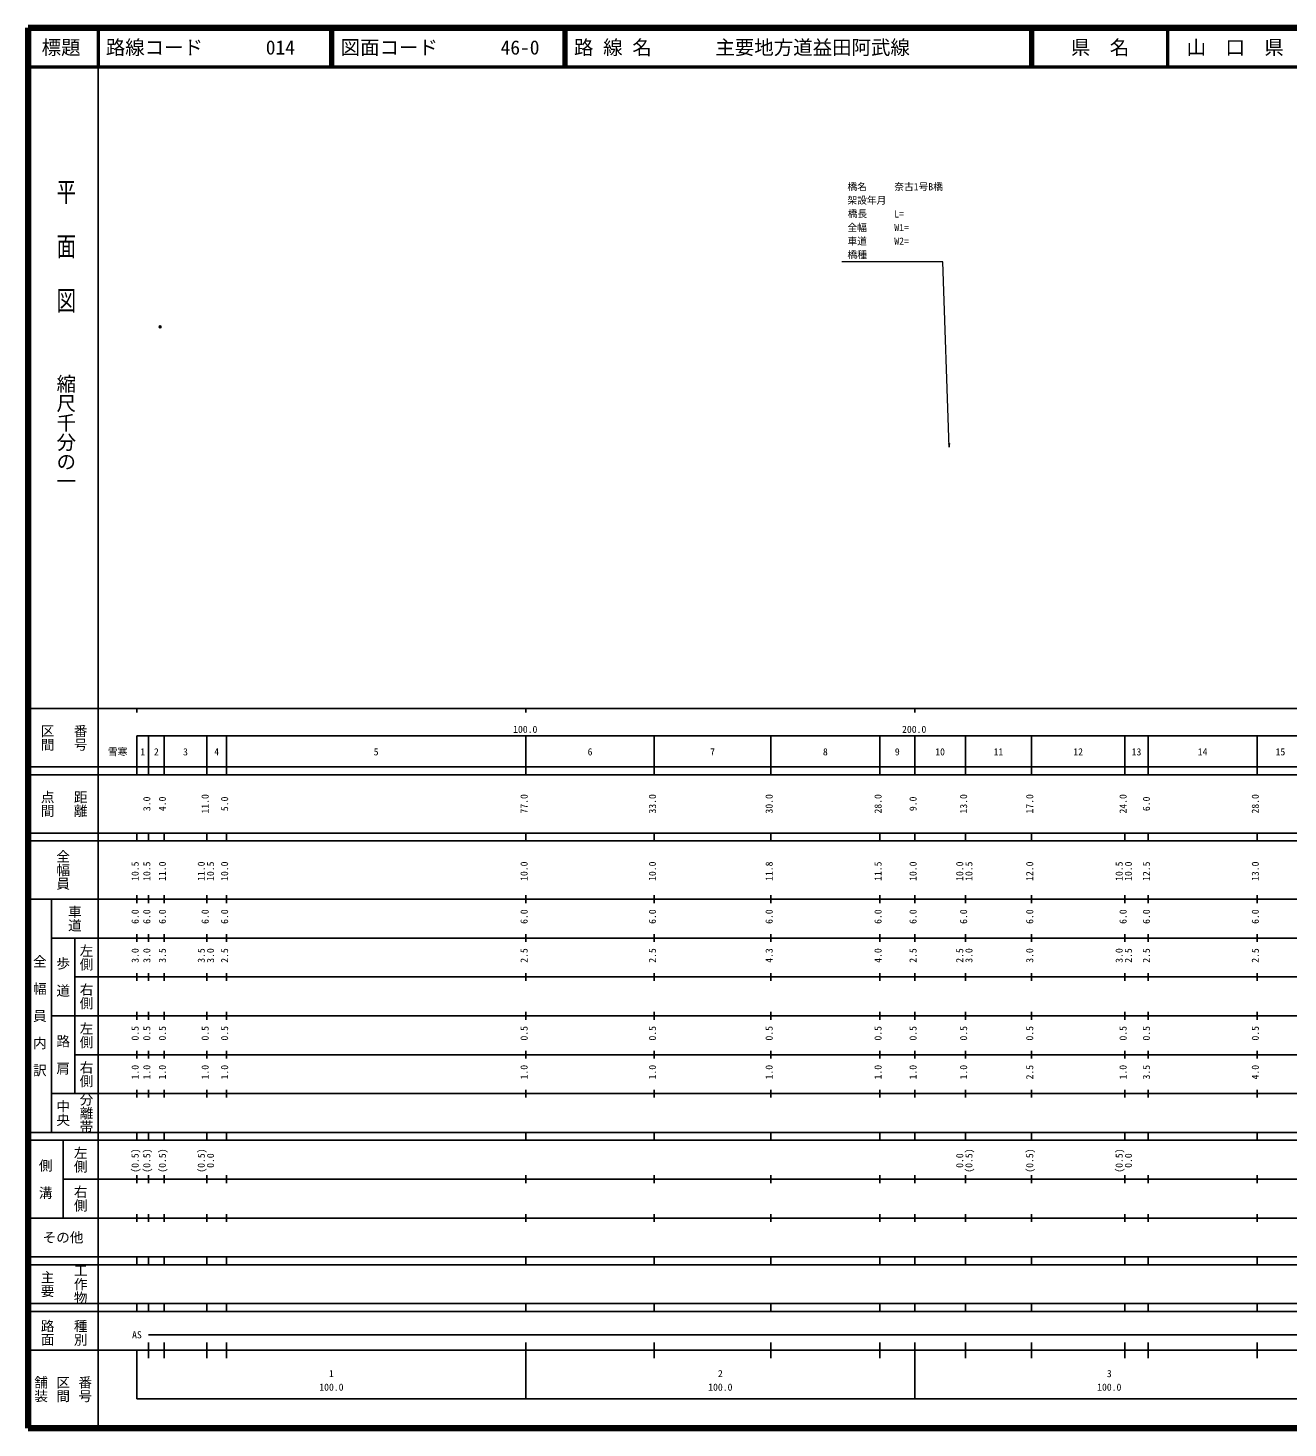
# Model space of a CAD drawing. Units: millimetres on the paper, with parts at other scales. Extents: x 40 to 680, y 20 to 380.
# Drawn here: x 40 to 364, y 20 to 380 of the extents above; entities that cross this region are included whole.
import ezdxf
from ezdxf.enums import TextEntityAlignment as Align

# ---------------------------------------------------------------- set-up
doc = ezdxf.new("R2010")
doc.units = ezdxf.units.MM
doc.header["$PDMODE"] = 32
doc.header["$PDSIZE"] = 0.5
for name, color, linetype in [('M-OTRS', 6, 'Continuous'), ('M-STR-STR1', 7, 'Continuous'), ('M-TTL-TXT', 7, 'Continuous')]:
    doc.layers.add(name, color=color, linetype=linetype)
for name, color, linetype, lineweight in [('M-TTL', 2, 'Continuous', 140), ('M-TTL-BAND', 7, 'Continuous', 25), ('M-TTL-LINE', 7, 'Continuous', 50)]:
    doc.layers.add(name, color=color, linetype=linetype, lineweight=lineweight)
doc.styles.add('@ＭＳ ゴシック', font='')
doc.styles.add('ＭＳ ゴシック', font='')
doc.styles.get('@ＭＳ ゴシック').set_extended_font_data('@MS Gothic')
doc.styles.get('ＭＳ ゴシック').set_extended_font_data('MS Gothic')

# ---------------------------------------------------------------- blocks, each defined once
blk = doc.blocks.new('open_arrow')
at = {"color": 0, "linetype": 'Continuous', "lineweight": -2}
blk.add_lwpolyline([(7.5, 1.25), (0, 0), (7.5, -1.25)], dxfattribs=at)

msp = doc.modelspace()

# ---------------------------------------------------------------- linework, layer by layer
at = {"layer": 'M-OTRS'}
msp.add_point((73.968, 303.155), dxfattribs=at)
at = {"layer": 'M-TTL'}
for p, q in [((40, 380), (40, 20)), ((680, 380), (40, 380)), ((40, 20), (680, 20))]:
    msp.add_line(p, q, dxfattribs=at)
at = {"layer": 'M-TTL', "color": 7, "lineweight": 13}
msp.add_lwpolyline([(276.841, 272.172), (275.228, 319.869), (249.228, 319.869)], dxfattribs=at)
at = {"layer": 'M-TTL-BAND'}
for p, q in [((58, 370), (58, 20)), ((40, 205), (579, 205)), ((68, 205), (68, 204)), ((168, 205), (168, 204)), ((268, 205), (268, 204)), ((68, 198), (579, 198)), ((68, 198), (68, 188)), ((71, 188), (71, 198)), ((75, 188), (75, 198)), ((86, 188), (86, 198)), ((91, 188), (91, 198)), ((168, 188), (168, 198)), ((201, 188), (201, 198)), ((231, 188), (231, 198)), ((259, 188), (259, 198)), ((268, 188), (268, 198)), ((281, 188), (281, 198)), ((298, 188), (298, 198)), ((322, 188), (322, 198)), ((328, 188), (328, 198)), ((356, 188), (356, 198)), ((40, 190), (579, 190)), ((40, 188), (579, 188)), ((40, 173), (579, 173)), ((68, 171), (68, 173)), ((71, 171), (71, 173)), ((75, 171), (75, 173)), ((86, 171), (86, 173)), ((91, 171), (91, 173)), ((168, 171), (168, 173)), ((201, 171), (201, 173)), ((231, 171), (231, 173)), ((259, 171), (259, 173)), ((268, 171), (268, 173)), ((281, 171), (281, 173)), ((298, 171), (298, 173)), ((322, 171), (322, 173)), ((328, 171), (328, 173)), ((356, 171), (356, 173)), ((40, 171), (579, 171)), ((40, 156), (579, 156)), ((46, 96), (46, 156)), ((68, 155), (68, 157)), ((71, 155), (71, 157)), ((75, 155), (75, 157)), ((86, 155), (86, 157)), ((91, 155), (91, 157)), ((168, 155), (168, 157)), ((201, 155), (201, 157)), ((231, 155), (231, 157)), ((259, 155), (259, 157)), ((268, 155), (268, 157)), ((281, 155), (281, 157)), ((298, 155), (298, 157)), ((322, 155), (322, 157)), ((328, 155), (328, 157)), ((356, 155), (356, 157)), ((46, 146), (579, 146)), ((52, 146), (52, 106)), ((68, 145), (68, 147)), ((71, 145), (71, 147)), ((75, 145), (75, 147)), ((86, 145), (86, 147)), ((91, 145), (91, 147)), ((168, 145), (168, 147)), ((201, 145), (201, 147)), ((231, 145), (231, 147)), ((259, 145), (259, 147)), ((268, 145), (268, 147)), ((281, 145), (281, 147)), ((298, 145), (298, 147)), ((322, 145), (322, 147)), ((328, 145), (328, 147)), ((356, 145), (356, 147)), ((68, 135), (68, 137)), ((71, 135), (71, 137)), ((75, 135), (75, 137)), ((86, 135), (86, 137)), ((91, 135), (91, 137)), ((168, 135), (168, 137)), ((201, 135), (201, 137)), ((231, 135), (231, 137)), ((259, 135), (259, 137)), ((268, 135), (268, 137)), ((281, 135), (281, 137)), ((298, 135), (298, 137)), ((322, 135), (322, 137)), ((328, 135), (328, 137)), ((356, 135), (356, 137)), ((52, 136), (579, 136)), ((46, 126), (579, 126)), ((68, 125), (68, 127)), ((71, 125), (71, 127)), ((75, 125), (75, 127)), ((86, 125), (86, 127)), ((91, 125), (91, 127)), ((168, 125), (168, 127)), ((201, 125), (201, 127)), ((231, 125), (231, 127)), ((259, 125), (259, 127)), ((268, 125), (268, 127)), ((281, 125), (281, 127)), ((298, 125), (298, 127)), ((322, 125), (322, 127)), ((328, 125), (328, 127)), ((356, 125), (356, 127)), ((52, 116), (579, 116)), ((68, 115), (68, 117)), ((71, 115), (71, 117)), ((75, 115), (75, 117)), ((86, 115), (86, 117)), ((91, 115), (91, 117)), ((168, 115), (168, 117)), ((201, 115), (201, 117)), ((231, 115), (231, 117)), ((259, 115), (259, 117)), ((268, 115), (268, 117)), ((281, 115), (281, 117)), ((298, 115), (298, 117)), ((322, 115), (322, 117)), ((328, 115), (328, 117)), ((356, 115), (356, 117)), ((46, 106), (579, 106)), ((68, 105), (68, 107)), ((71, 105), (71, 107)), ((75, 105), (75, 107)), ((86, 105), (86, 107)), ((91, 105), (91, 107)), ((168, 105), (168, 107)), ((201, 105), (201, 107)), ((231, 105), (231, 107)), ((259, 105), (259, 107)), ((268, 105), (268, 107)), ((281, 105), (281, 107)), ((298, 105), (298, 107)), ((322, 105), (322, 107)), ((328, 105), (328, 107)), ((356, 105), (356, 107)), ((40, 96), (579, 96)), ((40, 94), (579, 94)), ((49, 94), (49, 74)), ((68, 94), (68, 96)), ((71, 94), (71, 96)), ((75, 94), (75, 96)), ((86, 94), (86, 96)), ((91, 94), (91, 96)), ((168, 94), (168, 96)), ((201, 94), (201, 96)), ((231, 94), (231, 96)), ((259, 94), (259, 96)), ((268, 94), (268, 96)), ((281, 94), (281, 96)), ((298, 94), (298, 96)), ((322, 94), (322, 96)), ((328, 94), (328, 96)), ((356, 94), (356, 96)), ((49, 84), (579, 84)), ((68, 83), (68, 85)), ((71, 83), (71, 85)), ((75, 83), (75, 85)), ((86, 83), (86, 85)), ((91, 83), (91, 85)), ((168, 83), (168, 85)), ((201, 83), (201, 85)), ((231, 83), (231, 85)), ((259, 83), (259, 85)), ((268, 83), (268, 85)), ((281, 83), (281, 85)), ((298, 83), (298, 85)), ((322, 83), (322, 85)), ((328, 83), (328, 85)), ((356, 83), (356, 85)), ((40, 74), (579, 74)), ((68, 73), (68, 75)), ((71, 73), (71, 75)), ((75, 73), (75, 75)), ((86, 73), (86, 75)), ((91, 73), (91, 75)), ((168, 73), (168, 75)), ((201, 73), (201, 75)), ((231, 73), (231, 75)), ((259, 73), (259, 75)), ((268, 73), (268, 75)), ((281, 73), (281, 75)), ((298, 73), (298, 75)), ((322, 73), (322, 75)), ((328, 73), (328, 75)), ((356, 73), (356, 75)), ((40, 64), (579, 64)), ((40, 62), (579, 62)), ((68, 62), (68, 64)), ((71, 62), (71, 64)), ((75, 62), (75, 64)), ((86, 62), (86, 64)), ((91, 62), (91, 64)), ((168, 62), (168, 64)), ((201, 62), (201, 64)), ((231, 62), (231, 64)), ((259, 62), (259, 64)), ((268, 62), (268, 64)), ((281, 62), (281, 64)), ((298, 62), (298, 64)), ((322, 62), (322, 64)), ((328, 62), (328, 64)), ((356, 62), (356, 64)), ((40, 52), (579, 52)), ((68, 50), (68, 52)), ((71, 50), (71, 52)), ((75, 50), (75, 52)), ((86, 50), (86, 52)), ((91, 50), (91, 52)), ((168, 50), (168, 52)), ((201, 50), (201, 52)), ((231, 50), (231, 52)), ((259, 50), (259, 52)), ((268, 50), (268, 52)), ((281, 50), (281, 52)), ((298, 50), (298, 52)), ((322, 50), (322, 52)), ((328, 50), (328, 52)), ((356, 50), (356, 52)), ((40, 50), (579, 50)), ((71, 44), (565, 44)), ((40, 40), (579, 40)), ((68, 40), (68, 27.5)), ((71, 38), (71, 42)), ((75, 38), (75, 42)), ((86, 38), (86, 42)), ((91, 38), (91, 42)), ((168, 27.5), (168, 42)), ((201, 38), (201, 42)), ((231, 38), (231, 42)), ((259, 38), (259, 42)), ((268, 27.5), (268, 42)), ((281, 38), (281, 42)), ((298, 38), (298, 42)), ((322, 38), (322, 42)), ((328, 38), (328, 42)), ((356, 38), (356, 42)), ((68, 27.5), (579, 27.5))]:
    msp.add_line(p, q, dxfattribs=at)
at = {"layer": 'M-TTL-LINE'}
for p, q in [((58, 380), (58, 370)), ((117.75, 380), (117.75, 370)), ((118.25, 380), (118.25, 370)), ((177.75, 380), (177.75, 370)), ((178.25, 380), (178.25, 370)), ((297.75, 380), (297.75, 370)), ((298.25, 380), (298.25, 370)), ((333, 380), (333, 370)), ((40, 370), (680, 370))]:
    msp.add_line(p, q, dxfattribs=at)

# ---------------------------------------------------------------- block references
at = {"layer": 'M-TTL', "color": 7, "lineweight": 13, "xscale": 0.133, "yscale": 0.133, "rotation": 91.9}
msp.add_blockref('open_arrow', (276.841, 272.172), dxfattribs=at)

# ---------------------------------------------------------------- texts
at = {"layer": 'M-STR-STR1', "style": 'ＭＳ ゴシック'}
for s, p in [('橋名', (250.683, 337.721)), ('奈古1号B橋', (262.728, 337.721)), ('架設年月', (250.683, 334.221)), ('橋長', (250.751, 330.772)), ('L=', (262.728, 330.721)), ('全幅', (250.683, 327.221)), ('W1=', (262.728, 327.221)), ('車道', (250.683, 323.721)), ('W2=', (262.728, 323.721)), ('橋種', (250.683, 320.221))]:
    msp.add_text(s, height=1.833, dxfattribs=at).set_placement(p, align=Align.BOTTOM_LEFT)
at = {"layer": 'M-TTL-BAND', "style": '@ＭＳ ゴシック', "width": 1.4}
msp.add_text('平  面  図', height=3.666, rotation=270, dxfattribs=at).set_placement((49.777, 306.475), align=Align.MIDDLE_RIGHT)
at = {"layer": 'M-TTL-BAND', "style": '@ＭＳ ゴシック'}
msp.add_text('縮尺千分の一', height=3.666, rotation=270, dxfattribs=at).set_placement((49.777, 261.03), align=Align.MIDDLE_RIGHT)
for s, p in [('区間', (45, 197.5)), ('番号', (53.5, 197.5)), ('点間', (45, 180.5)), ('距離', (53.5, 180.5)), ('全幅員', (49, 163.5)), ('車道', (52, 151)), ('左側', (55, 141)), ('全\u3000幅\u3000員\u3000内\u3000訳', (43, 126)), ('歩\u3000道', (49, 136)), ('右側', (55, 131)), ('左側', (55, 121)), ('路\u3000肩', (49, 116)), ('右側', (55, 111)), ('分離帯', (55, 101)), ('中央', (49, 101)), ('左側', (53.5, 89)), ('側\u3000溝', (44.5, 84)), ('右側', (53.5, 79)), ('工作物', (53.5, 57)), ('主要', (45, 57)), ('路面', (45, 44.5)), ('種別', (53.5, 44.5)), ('舗装', (43.333, 30)), ('区間', (49, 30)), ('番号', (54.667, 30))]:
    msp.add_text(s, height=2.566, rotation=270, dxfattribs=at).set_placement(p, align=Align.MIDDLE_CENTER)
at = {"layer": 'M-TTL-BAND', "style": 'ＭＳ ゴシック'}
for s, p in [('100.0', (167.844, 198.195)), ('200.0', (267.844, 198.195)), ('雪寒', (63.065, 192.405)), ('1', (69.5, 192.405)), ('2', (73, 192.405)), ('3', (80.5, 192.405)), ('4', (88.5, 192.405)), ('5', (129.5, 192.405)), ('6', (184.5, 192.405)), ('7', (216, 192.405)), ('8', (245, 192.405)), ('9', (263.5, 192.405)), ('10', (274.5, 192.405)), ('11', (289.5, 192.405)), ('12', (310, 192.405)), ('13', (325, 192.405)), ('14', (342, 192.405)), ('15', (362, 192.405)), ('AS', (68, 42.5)), ('1', (118, 32.523)), ('2', (218, 32.523)), ('3', (318, 32.523)), ('100.0', (118, 29.033)), ('100.0', (218, 29.033)), ('100.0', (318, 29.033))]:
    msp.add_text(s, height=1.833, dxfattribs=at).set_placement(p, align=Align.BOTTOM_CENTER)
for s, p in [('3.0', (72, 180.5)), ('4.0', (76, 180.5)), ('11.0', (87, 180.5)), ('5.0', (92, 180.5)), ('77.0', (169, 180.5)), ('33.0', (202, 180.5)), ('30.0', (232, 180.5)), ('28.0', (260, 180.5)), ('9.0', (269, 180.5)), ('13.0', (282, 180.5)), ('17.0', (299, 180.5)), ('24.0', (323, 180.5)), ('6.0', (329, 180.5)), ('28.0', (357, 180.5)), ('10.5', (69, 163.174)), ('10.5', (72, 163.174)), ('11.0', (76, 163.174)), ('11.0', (86, 163.174)), ('10.5', (88.37, 163.174)), ('10.0', (92, 163.174)), ('10.0', (169, 163.174)), ('10.0', (202, 163.174)), ('11.8', (232, 163.174)), ('11.5', (260, 163.174)), ('10.0', (269, 163.174)), ('10.0', (281, 163.174)), ('10.5', (283.37, 163.174)), ('12.0', (299, 163.174)), ('10.5', (322, 163.174)), ('10.0', (324.37, 163.174)), ('12.5', (329, 163.174)), ('13.0', (357, 163.174)), ('6.0', (69, 151.5)), ('6.0', (72, 151.5)), ('6.0', (76, 151.5)), ('6.0', (87, 151.5)), ('6.0', (92, 151.5)), ('6.0', (169, 151.5)), ('6.0', (202, 151.5)), ('6.0', (232, 151.5)), ('6.0', (260, 151.5)), ('6.0', (269, 151.5)), ('6.0', (282, 151.5)), ('6.0', (299, 151.5)), ('6.0', (323, 151.5)), ('6.0', (329, 151.5)), ('6.0', (357, 151.5)), ('3.0', (69, 141.5)), ('3.0', (72, 141.5)), ('3.5', (76, 141.5)), ('3.5', (86, 141.5)), ('3.0', (88.37, 141.5)), ('2.5', (92, 141.5)), ('2.5', (169, 141.5)), ('2.5', (202, 141.5)), ('4.3', (232, 141.5)), ('4.0', (260, 141.5)), ('2.5', (269, 141.5)), ('2.5', (281, 141.5)), ('3.0', (283.37, 141.5)), ('3.0', (299, 141.5)), ('3.0', (322, 141.5)), ('2.5', (324.37, 141.5)), ('2.5', (329, 141.5)), ('2.5', (357, 141.5)), ('0.5', (69, 121.5)), ('0.5', (72, 121.5)), ('0.5', (76, 121.5)), ('0.5', (87, 121.5)), ('0.5', (92, 121.5)), ('0.5', (169, 121.5)), ('0.5', (202, 121.5)), ('0.5', (232, 121.5)), ('0.5', (260, 121.5)), ('0.5', (269, 121.5)), ('0.5', (282, 121.5)), ('0.5', (299, 121.5)), ('0.5', (323, 121.5)), ('0.5', (329, 121.5)), ('0.5', (357, 121.5)), ('1.0', (69, 111.5)), ('1.0', (72, 111.5)), ('1.0', (76, 111.5)), ('1.0', (87, 111.5)), ('1.0', (92, 111.5)), ('1.0', (169, 111.5)), ('1.0', (202, 111.5)), ('1.0', (232, 111.5)), ('1.0', (260, 111.5)), ('1.0', (269, 111.5)), ('1.0', (282, 111.5)), ('2.5', (299, 111.5)), ('1.0', (323, 111.5)), ('3.5', (329, 111.5)), ('4.0', (357, 111.5)), ('(0.5)', (69, 88.764)), ('(0.5)', (72, 88.764)), ('(0.5)', (76, 88.764)), ('(0.5)', (86, 88.764)), ('0.0', (88.37, 88.764)), ('0.0', (281, 88.764)), ('(0.5)', (283.37, 88.764)), ('(0.5)', (299, 88.764)), ('(0.5)', (322, 88.764)), ('0.0', (324.37, 88.764))]:
    msp.add_text(s, height=1.833, rotation=90, dxfattribs=at).set_placement(p, align=Align.BOTTOM_CENTER)
msp.add_text('その他', height=2.566, dxfattribs=at).set_placement((49, 69), align=Align.MIDDLE_CENTER)
at = {"layer": 'M-TTL-TXT', "style": 'ＭＳ ゴシック'}
for s, p in [('標題', (48.5, 375)), ('県\u3000名', (315.625, 375)), ('山\u3000口\u3000県', (350.375, 375))]:
    msp.add_text(s, height=3.666, dxfattribs=at).set_placement(p, align=Align.MIDDLE_CENTER)
for s, p in [('路線コード', (60, 375)), ('014', (101.142, 375)), ('図面コード', (120.38, 375)), ('46-0', (161.521, 375)), ('路 線 名', (180.38, 375)), ('主要地方道益田阿武線', (216.734, 375))]:
    msp.add_text(s, height=3.666, dxfattribs=at).set_placement(p, align=Align.MIDDLE_LEFT)

doc.saveas('drawing.dxf')
